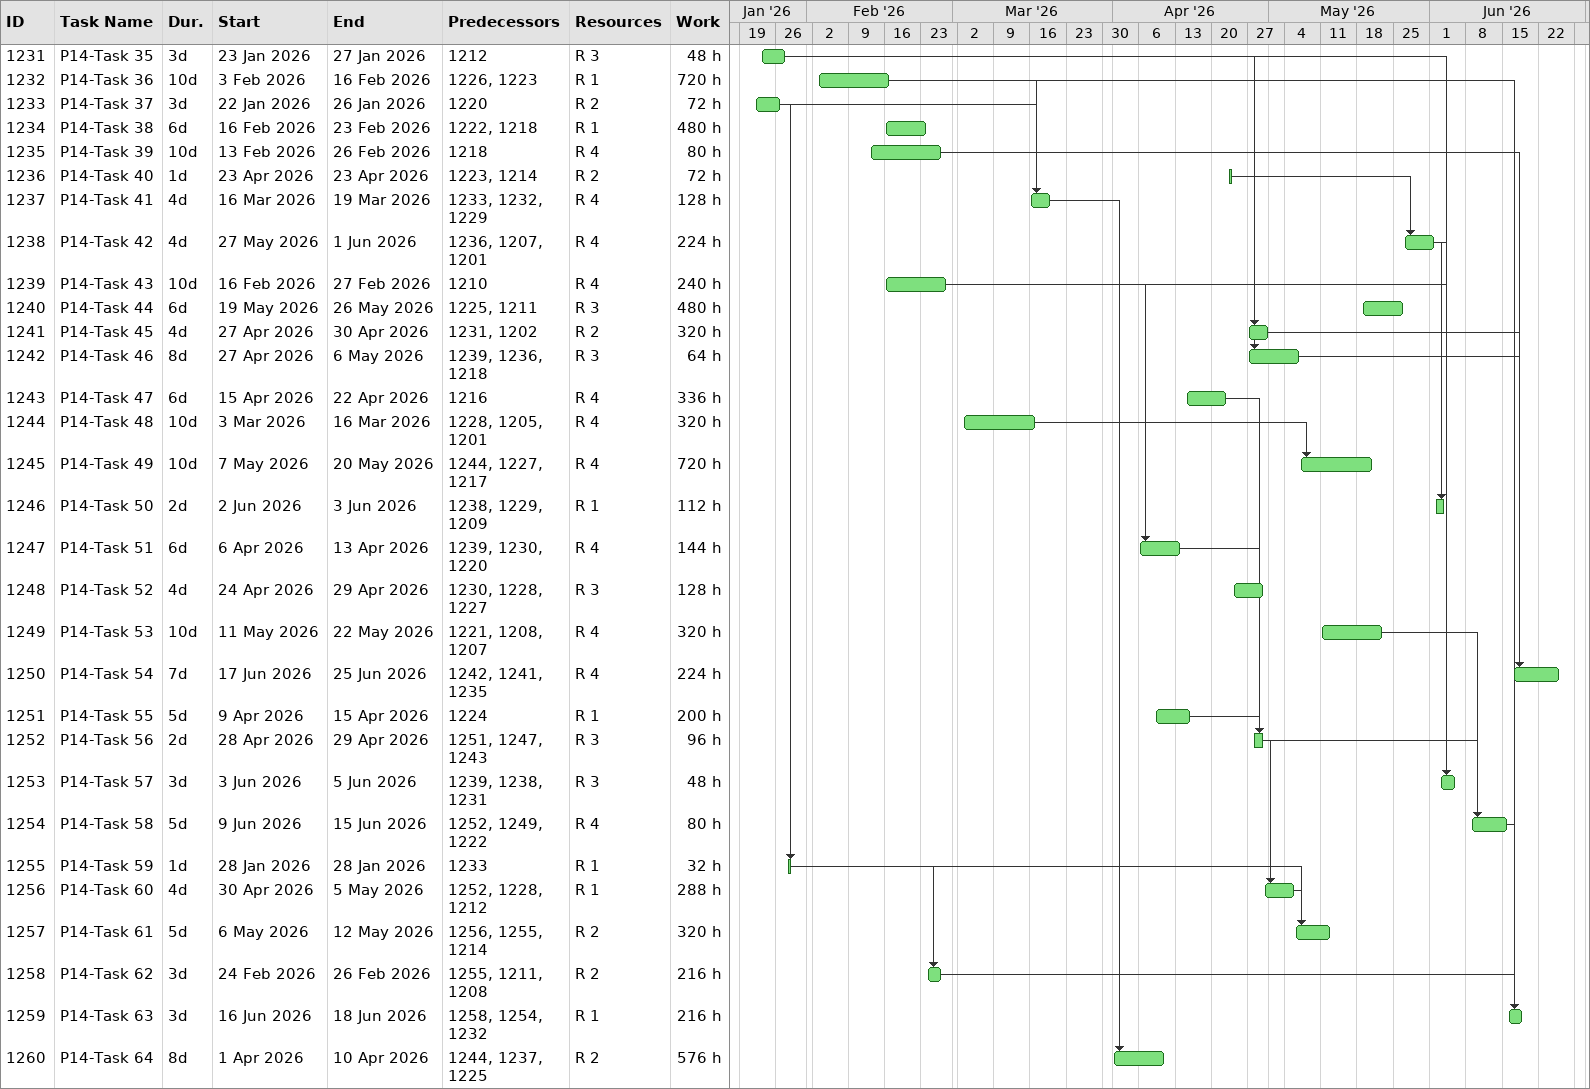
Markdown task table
| ID | Task | Duration | Start | Finish | Predecessors | Resources | Work (h) |
|---|---|---|---|---|---|---|---|
| 1231 | P14-Task 35 | 3d | 2026-01-23 | 2026-01-27 | 1212 | R 3 | 48 |
| 1232 | P14-Task 36 | 10d | 2026-02-03 | 2026-02-16 | 1226, 1223 | R 1 | 720 |
| 1233 | P14-Task 37 | 3d | 2026-01-22 | 2026-01-26 | 1220 | R 2 | 72 |
| 1234 | P14-Task 38 | 6d | 2026-02-16 | 2026-02-23 | 1222, 1218 | R 1 | 480 |
| 1235 | P14-Task 39 | 10d | 2026-02-13 | 2026-02-26 | 1218 | R 4 | 80 |
| 1236 | P14-Task 40 | 1d | 2026-04-23 | 2026-04-23 | 1223, 1214 | R 2 | 72 |
| 1237 | P14-Task 41 | 4d | 2026-03-16 | 2026-03-19 | 1233, 1232, 1229 | R 4 | 128 |
| 1238 | P14-Task 42 | 4d | 2026-05-27 | 2026-06-01 | 1236, 1207, 1201 | R 4 | 224 |
| 1239 | P14-Task 43 | 10d | 2026-02-16 | 2026-02-27 | 1210 | R 4 | 240 |
| 1240 | P14-Task 44 | 6d | 2026-05-19 | 2026-05-26 | 1225, 1211 | R 3 | 480 |
| 1241 | P14-Task 45 | 4d | 2026-04-27 | 2026-04-30 | 1231, 1202 | R 2 | 320 |
| 1242 | P14-Task 46 | 8d | 2026-04-27 | 2026-05-06 | 1239, 1236, 1218 | R 3 | 64 |
| 1243 | P14-Task 47 | 6d | 2026-04-15 | 2026-04-22 | 1216 | R 4 | 336 |
| 1244 | P14-Task 48 | 10d | 2026-03-03 | 2026-03-16 | 1228, 1205, 1201 | R 4 | 320 |
| 1245 | P14-Task 49 | 10d | 2026-05-07 | 2026-05-20 | 1244, 1227, 1217 | R 4 | 720 |
| 1246 | P14-Task 50 | 2d | 2026-06-02 | 2026-06-03 | 1238, 1229, 1209 | R 1 | 112 |
| 1247 | P14-Task 51 | 6d | 2026-04-06 | 2026-04-13 | 1239, 1230, 1220 | R 4 | 144 |
| 1248 | P14-Task 52 | 4d | 2026-04-24 | 2026-04-29 | 1230, 1228, 1227 | R 3 | 128 |
| 1249 | P14-Task 53 | 10d | 2026-05-11 | 2026-05-22 | 1221, 1208, 1207 | R 4 | 320 |
| 1250 | P14-Task 54 | 7d | 2026-06-17 | 2026-06-25 | 1242, 1241, 1235 | R 4 | 224 |
| 1251 | P14-Task 55 | 5d | 2026-04-09 | 2026-04-15 | 1224 | R 1 | 200 |
| 1252 | P14-Task 56 | 2d | 2026-04-28 | 2026-04-29 | 1251, 1247, 1243 | R 3 | 96 |
| 1253 | P14-Task 57 | 3d | 2026-06-03 | 2026-06-05 | 1239, 1238, 1231 | R 3 | 48 |
| 1254 | P14-Task 58 | 5d | 2026-06-09 | 2026-06-15 | 1252, 1249, 1222 | R 4 | 80 |
| 1255 | P14-Task 59 | 1d | 2026-01-28 | 2026-01-28 | 1233 | R 1 | 32 |
| 1256 | P14-Task 60 | 4d | 2026-04-30 | 2026-05-05 | 1252, 1228, 1212 | R 1 | 288 |
| 1257 | P14-Task 61 | 5d | 2026-05-06 | 2026-05-12 | 1256, 1255, 1214 | R 2 | 320 |
| 1258 | P14-Task 62 | 3d | 2026-02-24 | 2026-02-26 | 1255, 1211, 1208 | R 2 | 216 |
| 1259 | P14-Task 63 | 3d | 2026-06-16 | 2026-06-18 | 1258, 1254, 1232 | R 1 | 216 |
| 1260 | P14-Task 64 | 8d | 2026-04-01 | 2026-04-10 | 1244, 1237, 1225 | R 2 | 576 |
